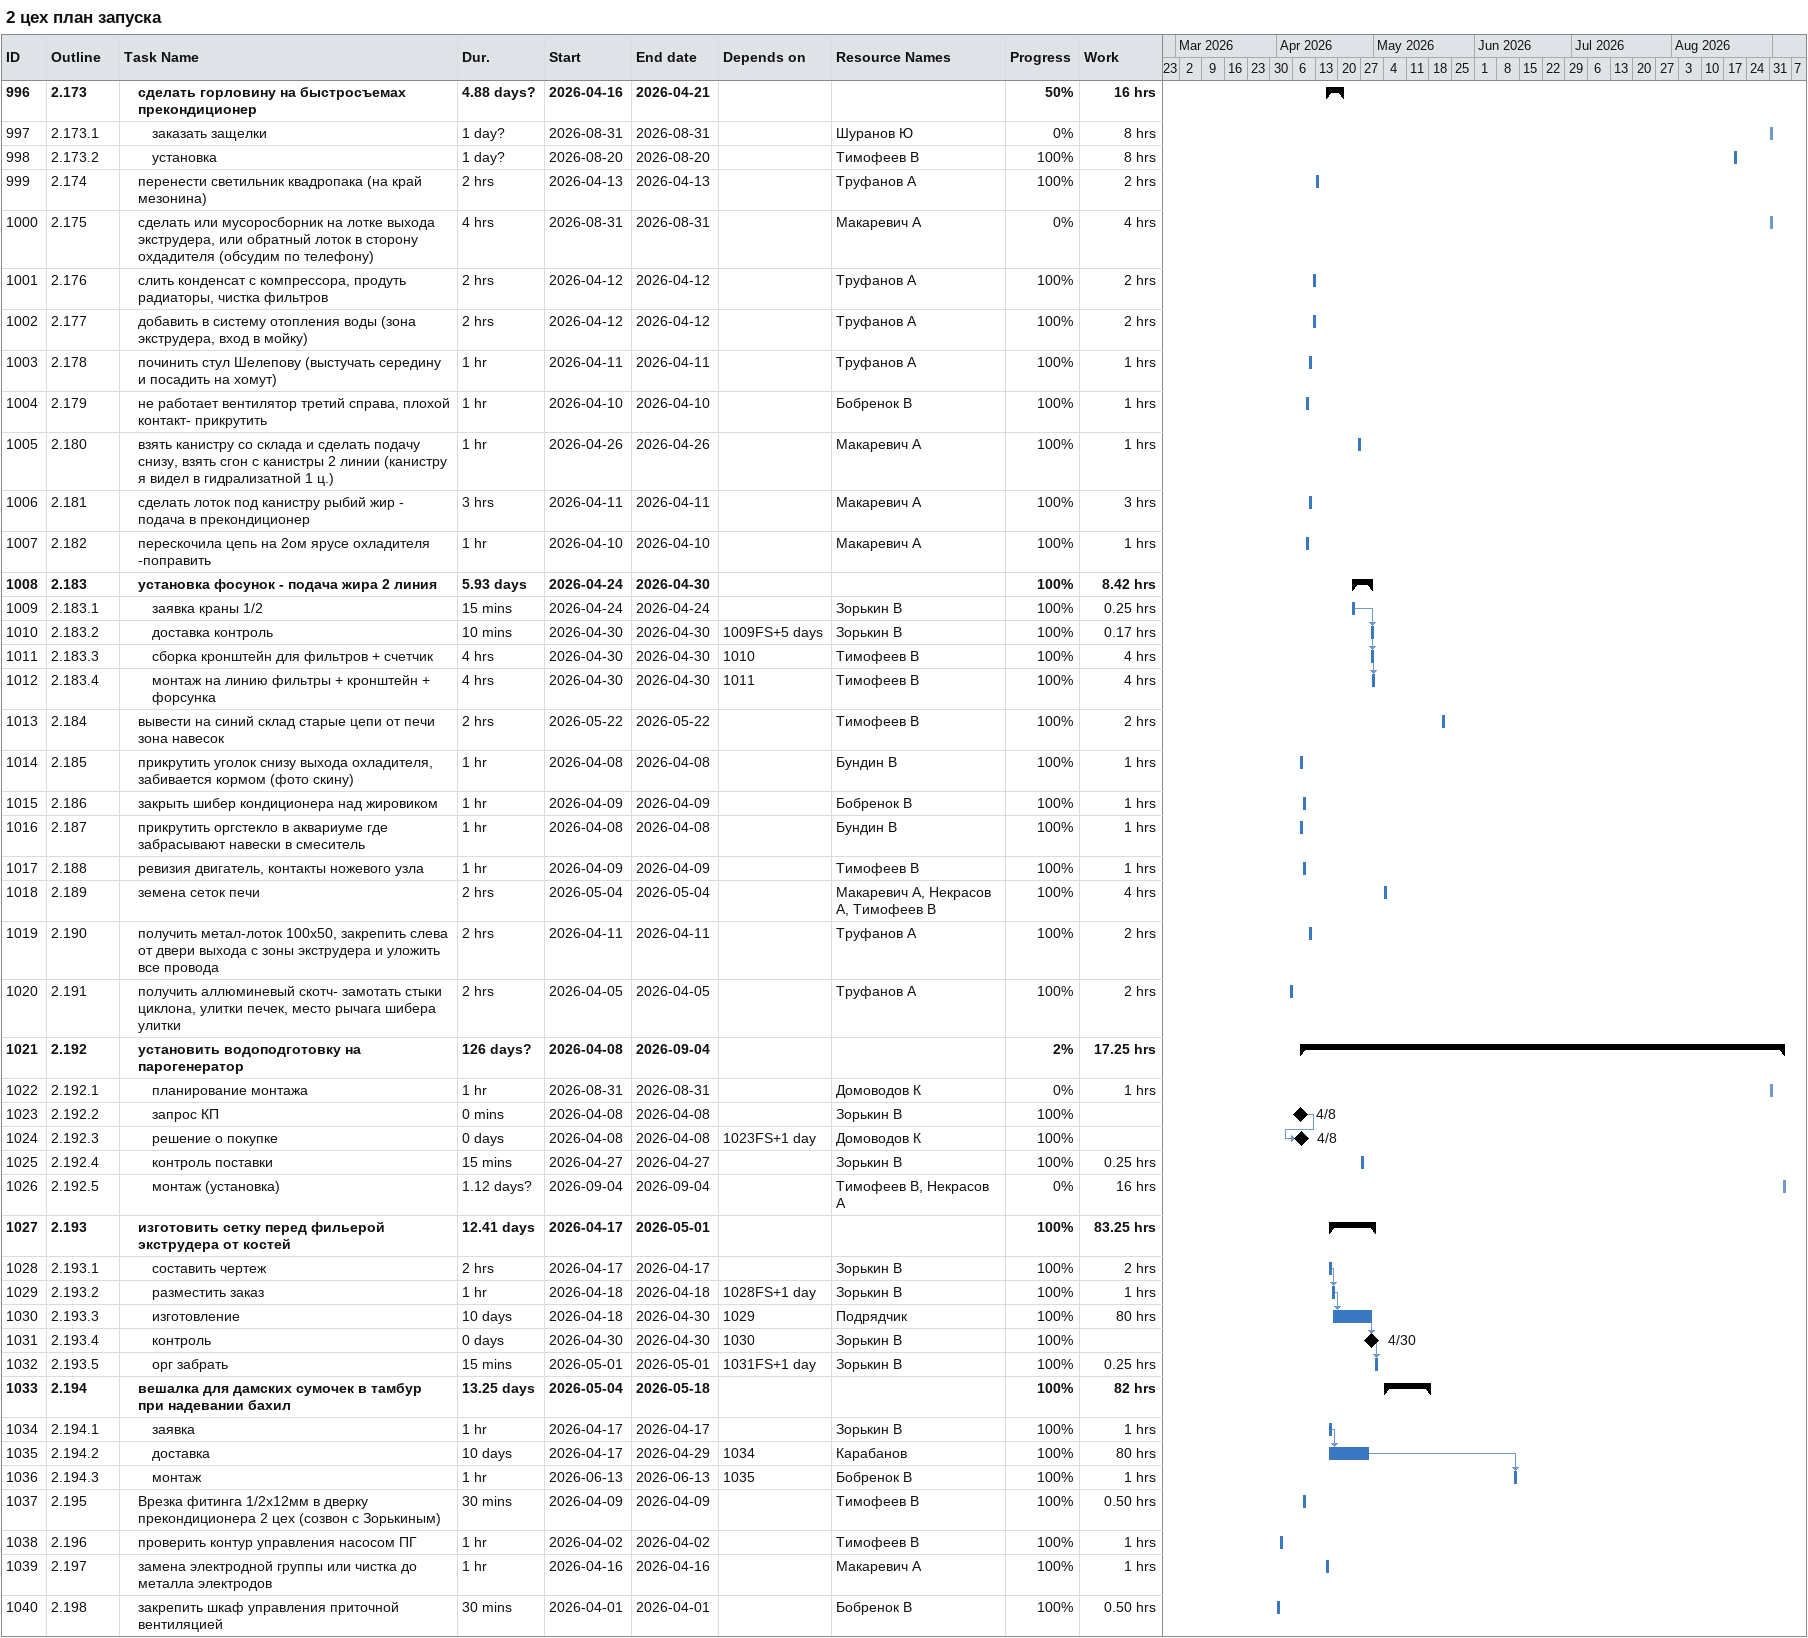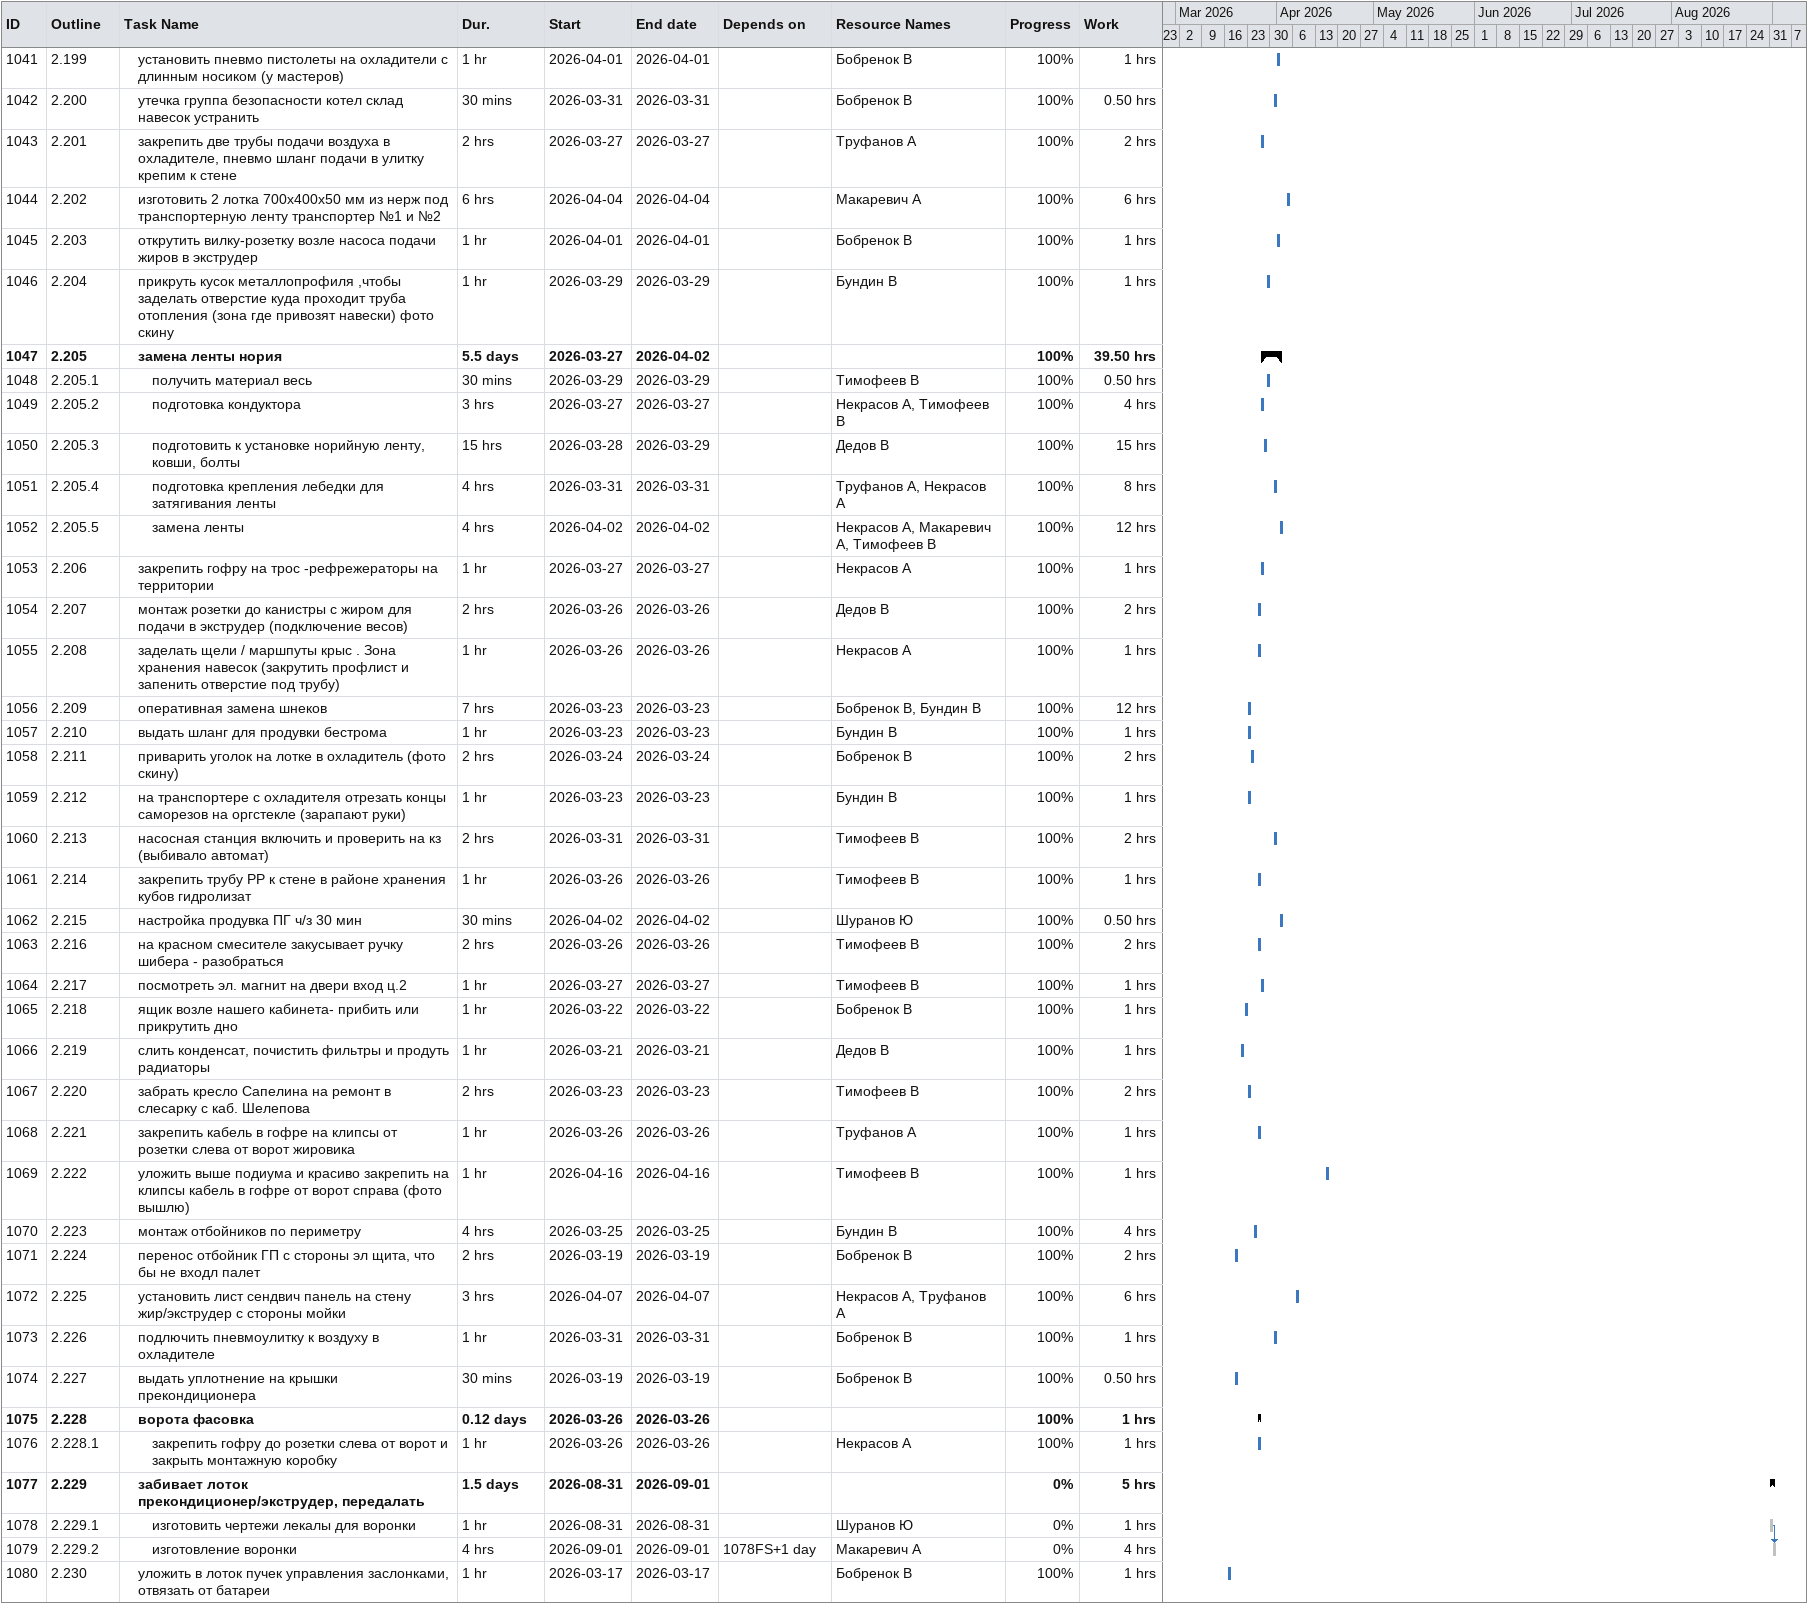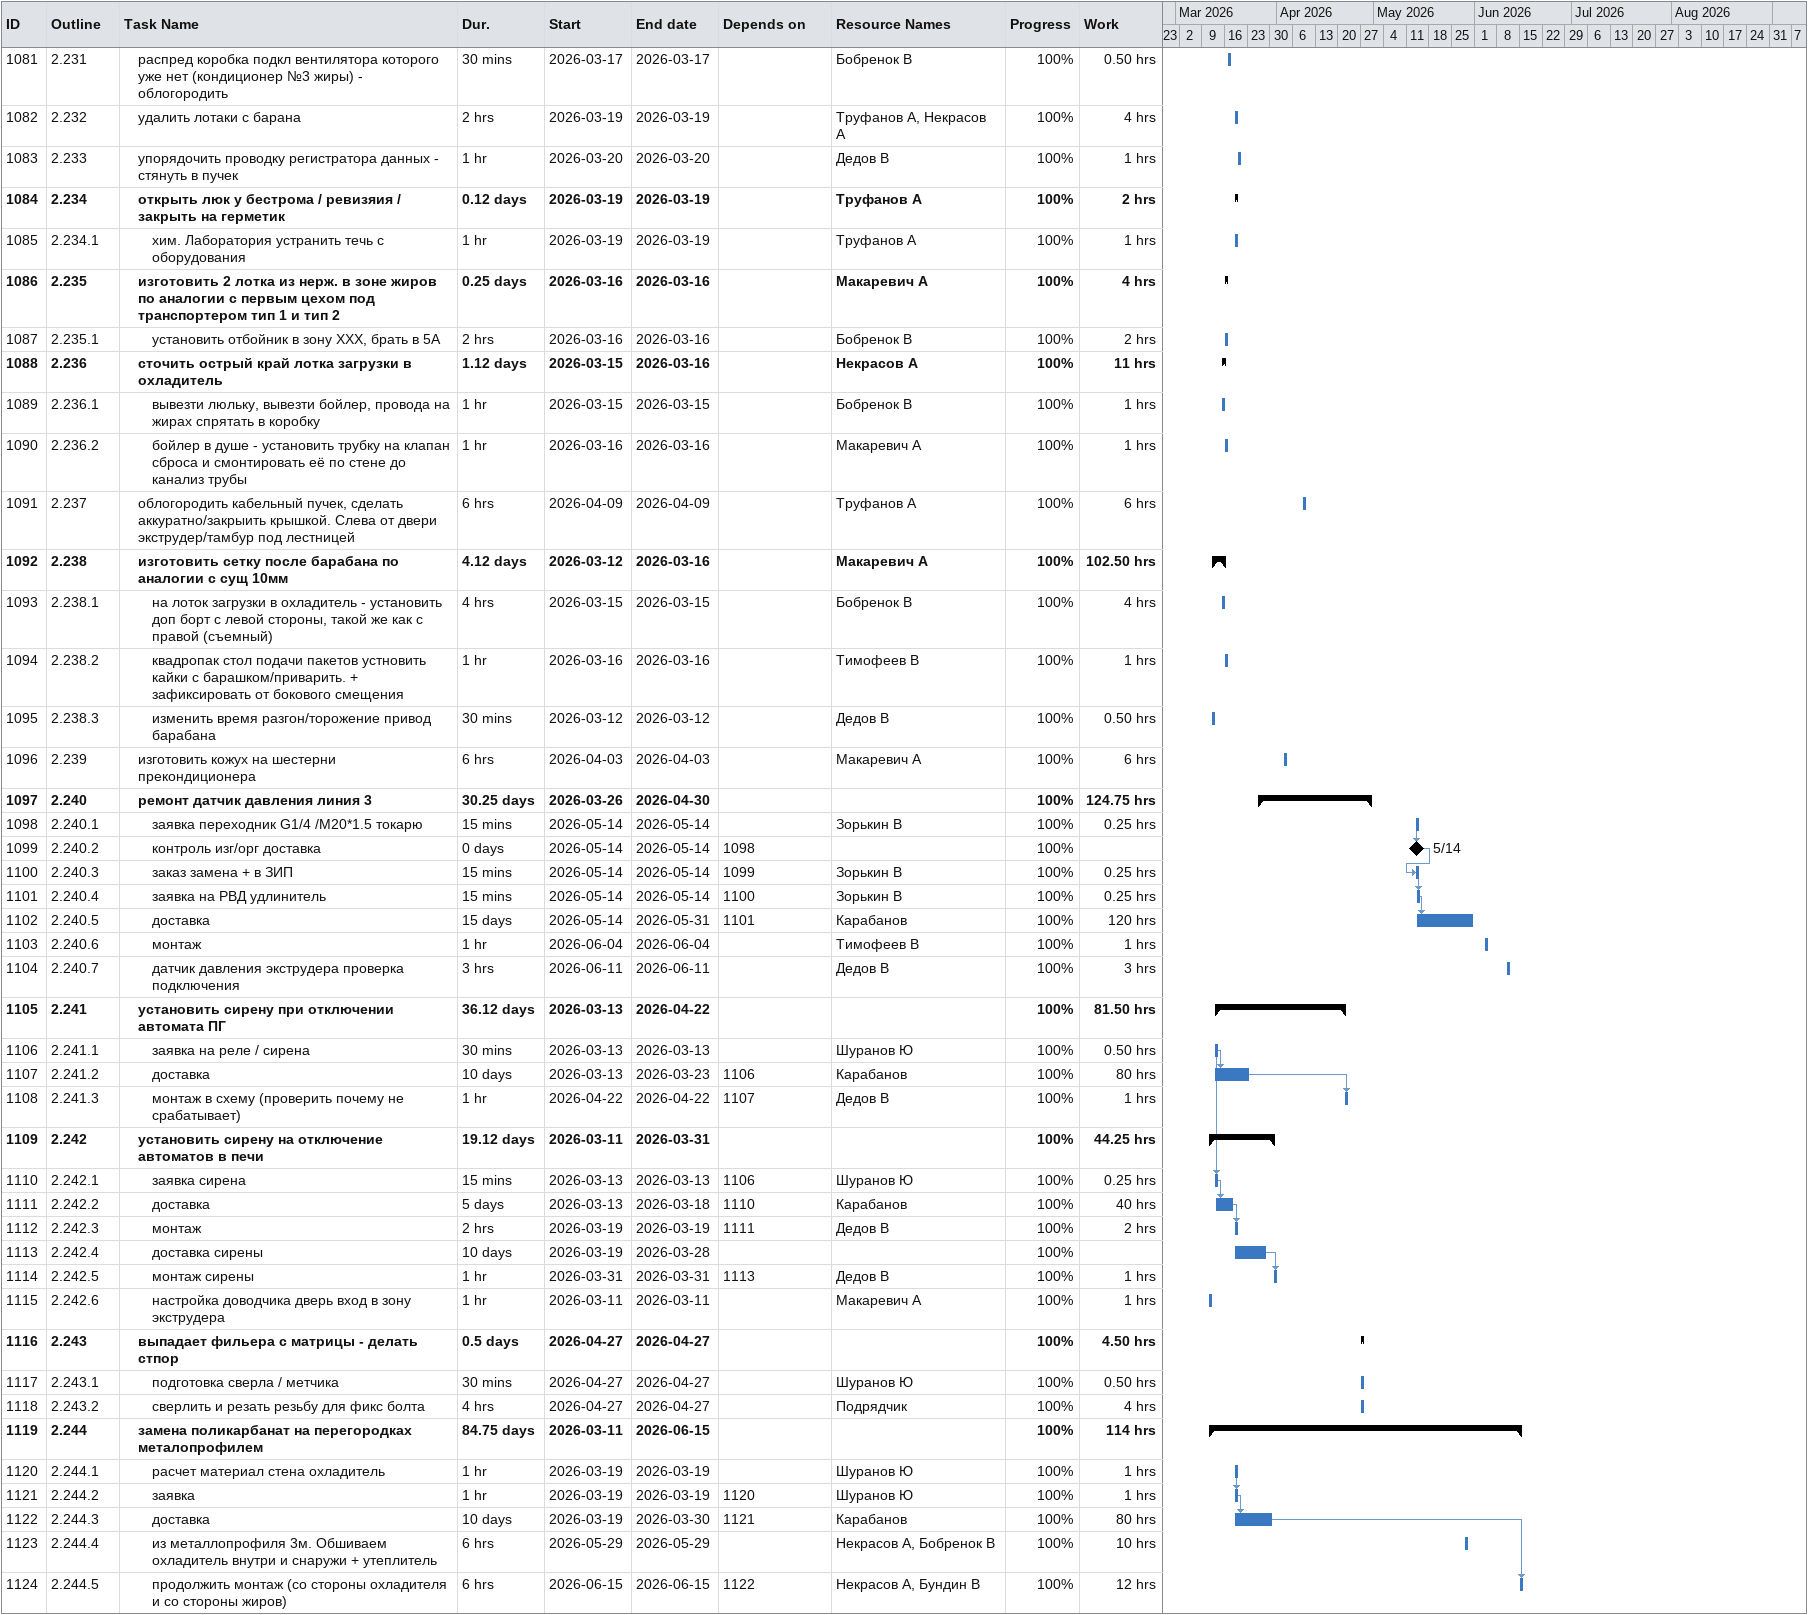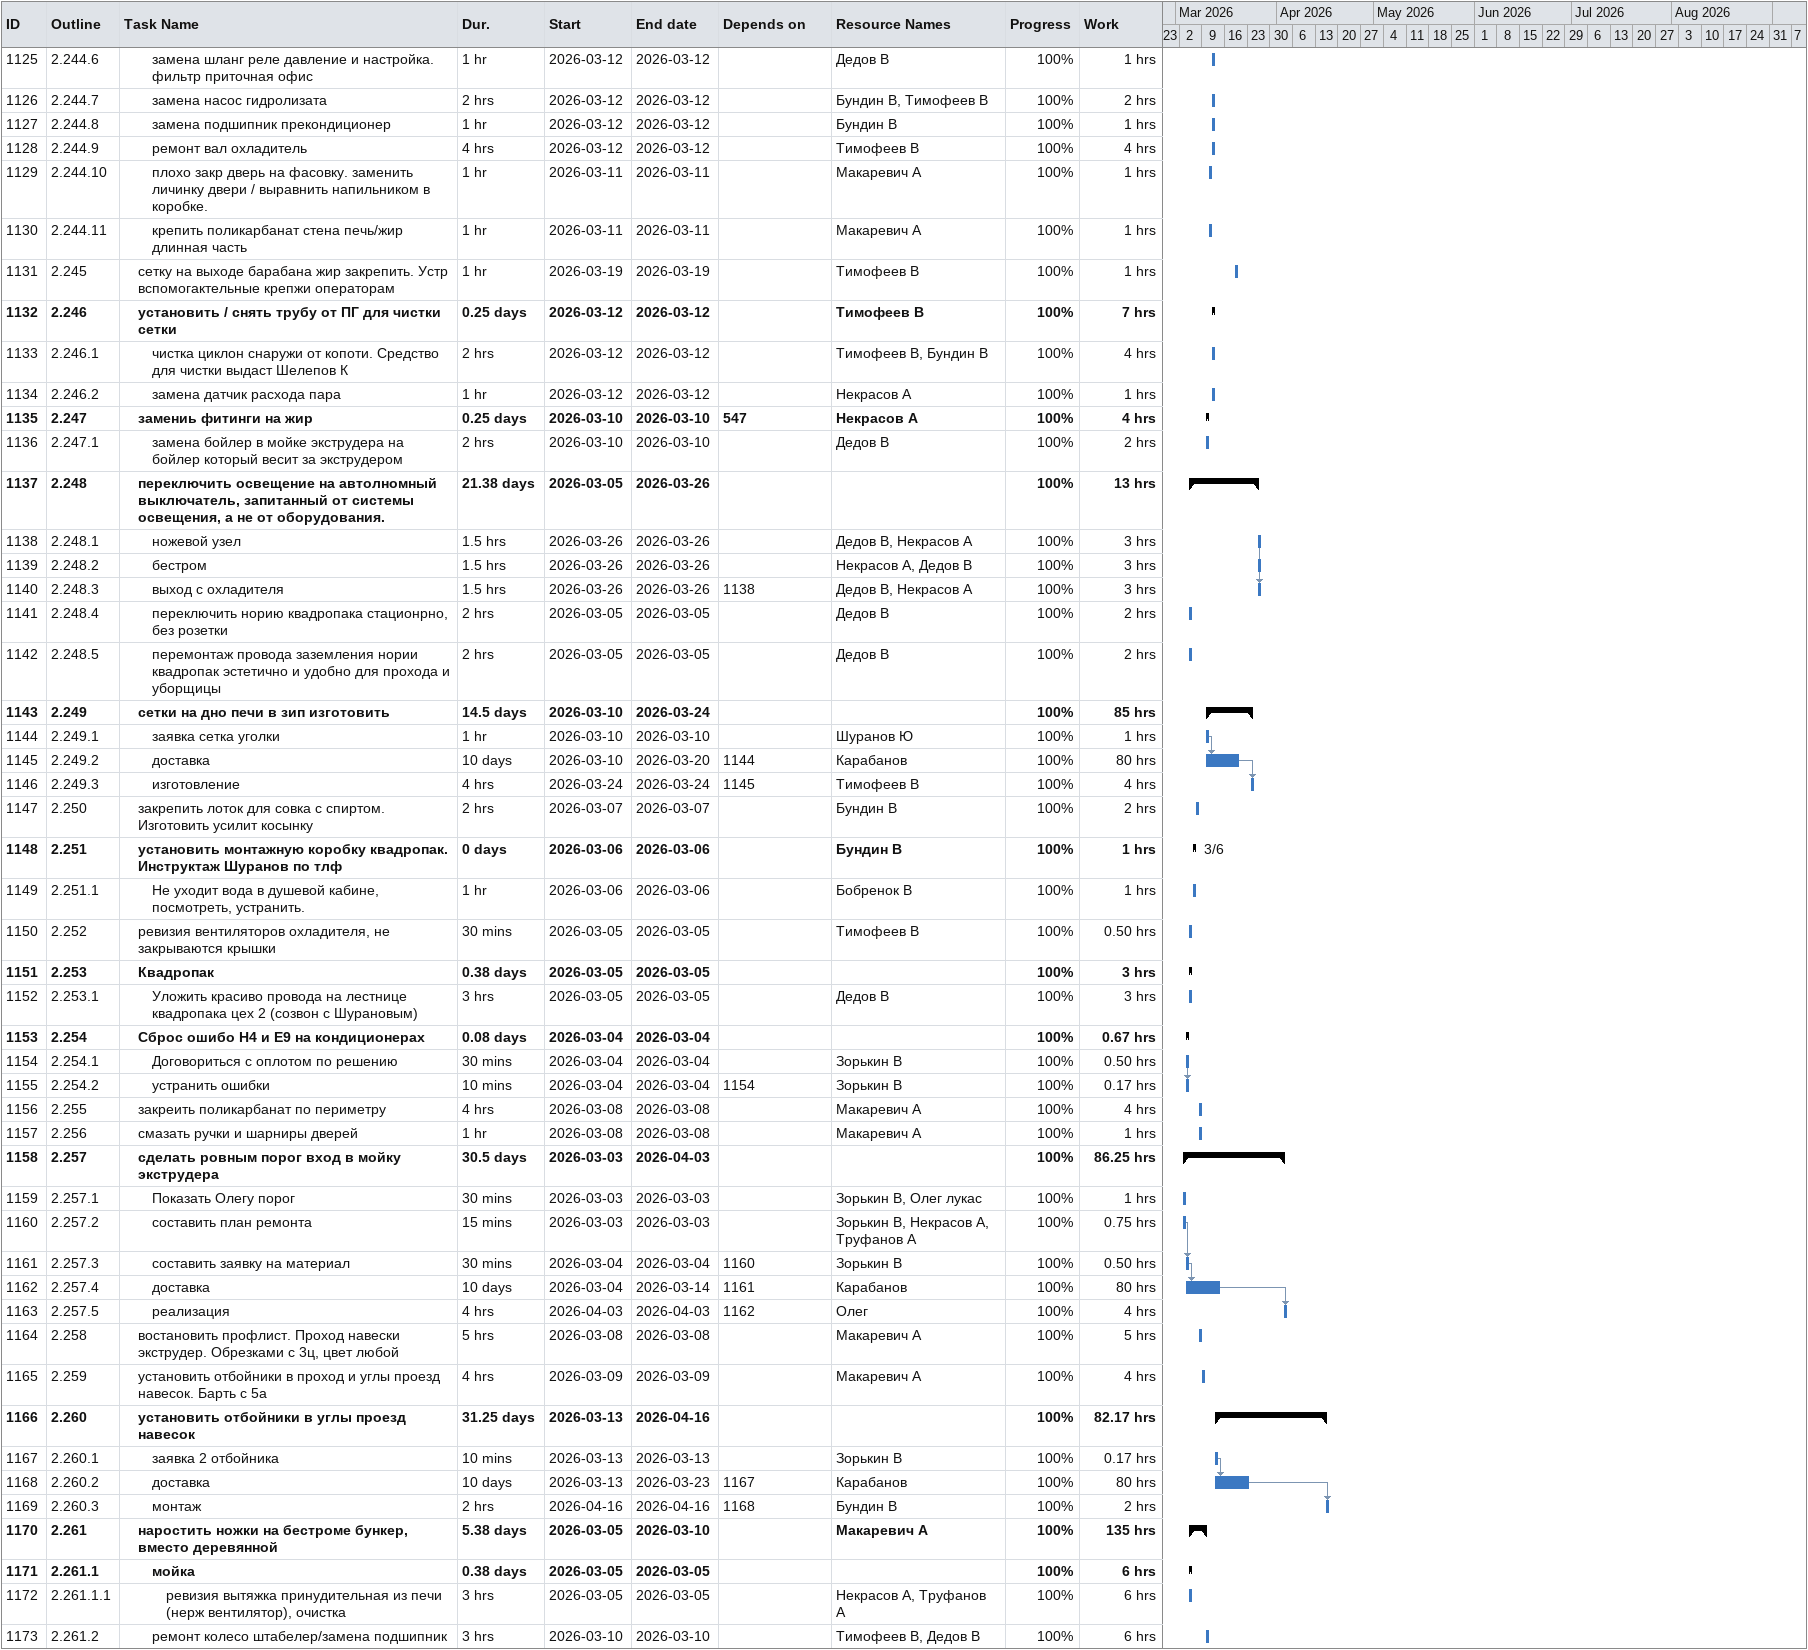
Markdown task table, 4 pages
2 цех план запуска

| ID | WBS | Task | Duration | Start | Finish | Predecessors | Resources | % complete | Work (h) |
|---|---|---|---|---|---|---|---|---|---|
| 996 | 2.173 | **сделать горловину на быстросъемах прекондиционер** | 4.88d? | 2026-04-16 | 2026-04-21 |  |  | 50 | 16 |
| 997 | 2.173.1 | заказать защелки | 1d? | 2026-08-31 | 2026-08-31 |  | Шуранов Ю | 0 | 8 |
| 998 | 2.173.2 | установка | 1d? | 2026-08-20 | 2026-08-20 |  | Тимофеев В | 100 | 8 |
| 999 | 2.174 | перенести светильник квадропака (на край мезонина) | 2h | 2026-04-13 | 2026-04-13 |  | Труфанов А | 100 | 2 |
| 1000 | 2.175 | сделать или мусоросборник на лотке выхода экструдера, или обратный лоток в сторону охдадителя (обсудим по телефону) | 4h | 2026-08-31 | 2026-08-31 |  | Макаревич А | 0 | 4 |
| 1001 | 2.176 | слить конденсат с компрессора, продуть радиаторы, чистка фильтров | 2h | 2026-04-12 | 2026-04-12 |  | Труфанов А | 100 | 2 |
| 1002 | 2.177 | добавить в систему отопления воды (зона экструдера, вход в мойку) | 2h | 2026-04-12 | 2026-04-12 |  | Труфанов А | 100 | 2 |
| 1003 | 2.178 | починить стул Шелепову (выстучать середину и посадить на хомут) | 1h | 2026-04-11 | 2026-04-11 |  | Труфанов А | 100 | 1 |
| 1004 | 2.179 | не работает вентилятор третий справа, плохой контакт- прикрутить | 1h | 2026-04-10 | 2026-04-10 |  | Бобренок В | 100 | 1 |
| 1005 | 2.180 | взять канистру со склада и сделать подачу снизу, взять сгон с канистры 2 линии (канистру я видел в гидрализатной 1 ц.) | 1h | 2026-04-26 | 2026-04-26 |  | Макаревич А | 100 | 1 |
| 1006 | 2.181 | сделать лоток под канистру рыбий жир - подача в прекондиционер | 3h | 2026-04-11 | 2026-04-11 |  | Макаревич А | 100 | 3 |
| 1007 | 2.182 | перескочила цепь на 2ом ярусе охладителя -поправить | 1h | 2026-04-10 | 2026-04-10 |  | Макаревич А | 100 | 1 |
| 1008 | 2.183 | **установка фосунок - подача жира 2 линия** | 5.93d | 2026-04-24 | 2026-04-30 |  |  | 100 | 8.42 |
| 1009 | 2.183.1 | заявка краны 1/2 | 15min | 2026-04-24 | 2026-04-24 |  | Зорькин В | 100 | 0.25 |
| 1010 | 2.183.2 | доставка контроль | 10min | 2026-04-30 | 2026-04-30 | 1009FS+5d | Зорькин В | 100 | 0.17 |
| 1011 | 2.183.3 | сборка кронштейн для фильтров + счетчик | 4h | 2026-04-30 | 2026-04-30 | 1010 | Тимофеев В | 100 | 4 |
| 1012 | 2.183.4 | монтаж на линию фильтры + кронштейн + форсунка | 4h | 2026-04-30 | 2026-04-30 | 1011 | Тимофеев В | 100 | 4 |
| 1013 | 2.184 | вывести на синий склад старые цепи от печи зона навесок | 2h | 2026-05-22 | 2026-05-22 |  | Тимофеев В | 100 | 2 |
| 1014 | 2.185 | прикрутить уголок снизу выхода охладителя, забивается кормом (фото скину) | 1h | 2026-04-08 | 2026-04-08 |  | Бундин В | 100 | 1 |
| 1015 | 2.186 | закрыть шибер кондиционера над жировиком | 1h | 2026-04-09 | 2026-04-09 |  | Бобренок В | 100 | 1 |
| 1016 | 2.187 | прикрутить оргстекло в аквариуме где забрасывают навески в смеситель | 1h | 2026-04-08 | 2026-04-08 |  | Бундин В | 100 | 1 |
| 1017 | 2.188 | ревизия двигатель, контакты ножевого узла | 1h | 2026-04-09 | 2026-04-09 |  | Тимофеев В | 100 | 1 |
| 1018 | 2.189 | земена сеток печи | 2h | 2026-05-04 | 2026-05-04 |  | Макаревич А, Некрасов А, Тимофеев В | 100 | 4 |
| 1019 | 2.190 | получить метал-лоток 100х50, закрепить слева от двери выхода с зоны экструдера и уложить все провода | 2h | 2026-04-11 | 2026-04-11 |  | Труфанов А | 100 | 2 |
| 1020 | 2.191 | получить аллюминевый скотч- замотать стыки циклона, улитки печек, место рычага шибера улитки | 2h | 2026-04-05 | 2026-04-05 |  | Труфанов А | 100 | 2 |
| 1021 | 2.192 | **установить водоподготовку на парогенератор** | 126d? | 2026-04-08 | 2026-09-04 |  |  | 2 | 17.25 |
| 1022 | 2.192.1 | планирование монтажа | 1h | 2026-08-31 | 2026-08-31 |  | Домоводов К | 0 | 1 |
| 1023 | 2.192.2 | запрос КП | 0min | 2026-04-08 | 2026-04-08 |  | Зорькин В | 100 |  |
| 1024 | 2.192.3 | решение о покупке | 0d | 2026-04-08 | 2026-04-08 | 1023FS+1d | Домоводов К | 100 |  |
| 1025 | 2.192.4 | контроль поставки | 15min | 2026-04-27 | 2026-04-27 |  | Зорькин В | 100 | 0.25 |
| 1026 | 2.192.5 | монтаж (установка) | 1.12d? | 2026-09-04 | 2026-09-04 |  | Тимофеев В, Некрасов А | 0 | 16 |
| 1027 | 2.193 | **изготовить сетку перед фильерой экструдера от костей** | 12.41d | 2026-04-17 | 2026-05-01 |  |  | 100 | 83.25 |
| 1028 | 2.193.1 | составить чертеж | 2h | 2026-04-17 | 2026-04-17 |  | Зорькин В | 100 | 2 |
| 1029 | 2.193.2 | разместить заказ | 1h | 2026-04-18 | 2026-04-18 | 1028FS+1d | Зорькин В | 100 | 1 |
| 1030 | 2.193.3 | изготовление | 10d | 2026-04-18 | 2026-04-30 | 1029 | Подрядчик | 100 | 80 |
| 1031 | 2.193.4 | контроль | 0d | 2026-04-30 | 2026-04-30 | 1030 | Зорькин В | 100 |  |
| 1032 | 2.193.5 | орг забрать | 15min | 2026-05-01 | 2026-05-01 | 1031FS+1d | Зорькин В | 100 | 0.25 |
| 1033 | 2.194 | **вешалка для дамских сумочек в тамбур при надевании бахил** | 13.25d | 2026-05-04 | 2026-05-18 |  |  | 100 | 82 |
| 1034 | 2.194.1 | заявка | 1h | 2026-04-17 | 2026-04-17 |  | Зорькин В | 100 | 1 |
| 1035 | 2.194.2 | доставка | 10d | 2026-04-17 | 2026-04-29 | 1034 | Карабанов | 100 | 80 |
| 1036 | 2.194.3 | монтаж | 1h | 2026-06-13 | 2026-06-13 | 1035 | Бобренок В | 100 | 1 |
| 1037 | 2.195 | Врезка фитинга 1/2х12мм в дверку прекондиционера 2 цех (созвон с Зорькиным) | 30min | 2026-04-09 | 2026-04-09 |  | Тимофеев В | 100 | 0.50 |
| 1038 | 2.196 | проверить контур управления насосом ПГ | 1h | 2026-04-02 | 2026-04-02 |  | Тимофеев В | 100 | 1 |
| 1039 | 2.197 | замена электродной группы или чистка до металла электродов | 1h | 2026-04-16 | 2026-04-16 |  | Макаревич А | 100 | 1 |
| 1040 | 2.198 | закрепить шкаф управления приточной вентиляцией | 30min | 2026-04-01 | 2026-04-01 |  | Бобренок В | 100 | 0.50 |
| 1041 | 2.199 | установить пневмо пистолеты на охладители с длинным носиком (у мастеров) | 1h | 2026-04-01 | 2026-04-01 |  | Бобренок В | 100 | 1 |
| 1042 | 2.200 | утечка группа безопасности котел склад навесок устранить | 30min | 2026-03-31 | 2026-03-31 |  | Бобренок В | 100 | 0.50 |
| 1043 | 2.201 | закрепить две трубы подачи воздуха в охладителе, пневмо шланг подачи в улитку крепим к стене | 2h | 2026-03-27 | 2026-03-27 |  | Труфанов А | 100 | 2 |
| 1044 | 2.202 | изготовить 2 лотка 700х400х50 мм из нерж под транспортерную ленту транспортер №1 и №2 | 6h | 2026-04-04 | 2026-04-04 |  | Макаревич А | 100 | 6 |
| 1045 | 2.203 | открутить вилку-розетку возле насоса подачи жиров в экструдер | 1h | 2026-04-01 | 2026-04-01 |  | Бобренок В | 100 | 1 |
| 1046 | 2.204 | прикруть кусок металлопрофиля ,чтобы заделать отверстие куда проходит труба отопления (зона где привозят навески) фото скину | 1h | 2026-03-29 | 2026-03-29 |  | Бундин В | 100 | 1 |
| 1047 | 2.205 | **замена ленты нория** | 5.5d | 2026-03-27 | 2026-04-02 |  |  | 100 | 39.50 |
| 1048 | 2.205.1 | получить материал весь | 30min | 2026-03-29 | 2026-03-29 |  | Тимофеев В | 100 | 0.50 |
| 1049 | 2.205.2 | подготовка кондуктора | 3h | 2026-03-27 | 2026-03-27 |  | Некрасов А, Тимофеев В | 100 | 4 |
| 1050 | 2.205.3 | подготовить к установке норийную ленту, ковши, болты | 15h | 2026-03-28 | 2026-03-29 |  | Дедов В | 100 | 15 |
| 1051 | 2.205.4 | подготовка крепления лебедки для затягивания ленты | 4h | 2026-03-31 | 2026-03-31 |  | Труфанов А, Некрасов А | 100 | 8 |
| 1052 | 2.205.5 | замена ленты | 4h | 2026-04-02 | 2026-04-02 |  | Некрасов А, Макаревич А, Тимофеев В | 100 | 12 |
| 1053 | 2.206 | закрепить гофру на трос -рефрежераторы на территории | 1h | 2026-03-27 | 2026-03-27 |  | Некрасов А | 100 | 1 |
| 1054 | 2.207 | монтаж розетки до канистры с жиром для подачи в экструдер (подключение весов) | 2h | 2026-03-26 | 2026-03-26 |  | Дедов В | 100 | 2 |
| 1055 | 2.208 | заделать щели / маршпуты крыс . Зона хранения навесок (закрутить профлист и запенить отверстие под трубу) | 1h | 2026-03-26 | 2026-03-26 |  | Некрасов А | 100 | 1 |
| 1056 | 2.209 | оперативная замена шнеков | 7h | 2026-03-23 | 2026-03-23 |  | Бобренок В, Бундин В | 100 | 12 |
| 1057 | 2.210 | выдать шланг для продувки бестрома | 1h | 2026-03-23 | 2026-03-23 |  | Бундин В | 100 | 1 |
| 1058 | 2.211 | приварить уголок на лотке в охладитель (фото скину) | 2h | 2026-03-24 | 2026-03-24 |  | Бобренок В | 100 | 2 |
| 1059 | 2.212 | на транспортере с охладителя отрезать концы саморезов на оргстекле (зарапают руки) | 1h | 2026-03-23 | 2026-03-23 |  | Бундин В | 100 | 1 |
| 1060 | 2.213 | насосная станция включить и проверить на кз (выбивало автомат) | 2h | 2026-03-31 | 2026-03-31 |  | Тимофеев В | 100 | 2 |
| 1061 | 2.214 | закрепить трубу РР к стене в районе хранения кубов гидролизат | 1h | 2026-03-26 | 2026-03-26 |  | Тимофеев В | 100 | 1 |
| 1062 | 2.215 | настройка продувка ПГ ч/з 30 мин | 30min | 2026-04-02 | 2026-04-02 |  | Шуранов Ю | 100 | 0.50 |
| 1063 | 2.216 | на красном смесителе закусывает ручку шибера - разобраться | 2h | 2026-03-26 | 2026-03-26 |  | Тимофеев В | 100 | 2 |
| 1064 | 2.217 | посмотреть эл. магнит на двери вход ц.2 | 1h | 2026-03-27 | 2026-03-27 |  | Тимофеев В | 100 | 1 |
| 1065 | 2.218 | ящик возле нашего кабинета- прибить или прикрутить дно | 1h | 2026-03-22 | 2026-03-22 |  | Бобренок В | 100 | 1 |
| 1066 | 2.219 | слить конденсат, почистить фильтры и продуть радиаторы | 1h | 2026-03-21 | 2026-03-21 |  | Дедов В | 100 | 1 |
| 1067 | 2.220 | забрать кресло Сапелина на ремонт в слесарку с каб. Шелепова | 2h | 2026-03-23 | 2026-03-23 |  | Тимофеев В | 100 | 2 |
| 1068 | 2.221 | закрепить кабель в гофре на клипсы от розетки слева от ворот жировика | 1h | 2026-03-26 | 2026-03-26 |  | Труфанов А | 100 | 1 |
| 1069 | 2.222 | уложить выше подиума и красиво закрепить на клипсы кабель в гофре от ворот справа (фото вышлю) | 1h | 2026-04-16 | 2026-04-16 |  | Тимофеев В | 100 | 1 |
| 1070 | 2.223 | монтаж отбойников по периметру | 4h | 2026-03-25 | 2026-03-25 |  | Бундин В | 100 | 4 |
| 1071 | 2.224 | перенос отбойник ГП с стороны эл щита, что бы не входл палет | 2h | 2026-03-19 | 2026-03-19 |  | Бобренок В | 100 | 2 |
| 1072 | 2.225 | установить лист сендвич панель на стену жир/экструдер с стороны мойки | 3h | 2026-04-07 | 2026-04-07 |  | Некрасов А, Труфанов А | 100 | 6 |
| 1073 | 2.226 | подлючить пневмоулитку к воздуху в охладителе | 1h | 2026-03-31 | 2026-03-31 |  | Бобренок В | 100 | 1 |
| 1074 | 2.227 | выдать уплотнение на крышки прекондиционера | 30min | 2026-03-19 | 2026-03-19 |  | Бобренок В | 100 | 0.50 |
| 1075 | 2.228 | **ворота фасовка** | 0.12d | 2026-03-26 | 2026-03-26 |  |  | 100 | 1 |
| 1076 | 2.228.1 | закрепить гофру до розетки слева от ворот и закрыть монтажную коробку | 1h | 2026-03-26 | 2026-03-26 |  | Некрасов А | 100 | 1 |
| 1077 | 2.229 | **забивает лоток прекондиционер/экструдер, передалать** | 1.5d | 2026-08-31 | 2026-09-01 |  |  | 0 | 5 |
| 1078 | 2.229.1 | изготовить чертежи лекалы для воронки | 1h | 2026-08-31 | 2026-08-31 |  | Шуранов Ю | 0 | 1 |
| 1079 | 2.229.2 | изготовление воронки | 4h | 2026-09-01 | 2026-09-01 | 1078FS+1d | Макаревич А | 0 | 4 |
| 1080 | 2.230 | уложить в лоток пучек управления заслонками, отвязать от батареи | 1h | 2026-03-17 | 2026-03-17 |  | Бобренок В | 100 | 1 |
| 1081 | 2.231 | распред коробка подкл вентилятора которого уже нет (кондиционер №3 жиры) - облогородить | 30min | 2026-03-17 | 2026-03-17 |  | Бобренок В | 100 | 0.50 |
| 1082 | 2.232 | удалить лотаки с барана | 2h | 2026-03-19 | 2026-03-19 |  | Труфанов А, Некрасов А | 100 | 4 |
| 1083 | 2.233 | упорядочить проводку регистратора данных - стянуть в пучек | 1h | 2026-03-20 | 2026-03-20 |  | Дедов В | 100 | 1 |
| 1084 | 2.234 | **открыть люк у бестрома / ревизяия / закрыть на герметик** | 0.12d | 2026-03-19 | 2026-03-19 |  | Труфанов А | 100 | 2 |
| 1085 | 2.234.1 | хим. Лаборатория устранить течь с оборудования | 1h | 2026-03-19 | 2026-03-19 |  | Труфанов А | 100 | 1 |
| 1086 | 2.235 | **изготовить 2 лотка из нерж. в зоне жиров по аналогии с первым цехом под транспортером тип 1 и тип 2** | 0.25d | 2026-03-16 | 2026-03-16 |  | Макаревич А | 100 | 4 |
| 1087 | 2.235.1 | установить отбойник в зону ХХХ, брать в 5А | 2h | 2026-03-16 | 2026-03-16 |  | Бобренок В | 100 | 2 |
| 1088 | 2.236 | **сточить острый край лотка загрузки в охладитель** | 1.12d | 2026-03-15 | 2026-03-16 |  | Некрасов А | 100 | 11 |
| 1089 | 2.236.1 | вывезти люльку, вывезти бойлер, провода на жирах спрятать в коробку | 1h | 2026-03-15 | 2026-03-15 |  | Бобренок В | 100 | 1 |
| 1090 | 2.236.2 | бойлер в душе - установить трубку на клапан сброса и смонтировать её по стене до канализ трубы | 1h | 2026-03-16 | 2026-03-16 |  | Макаревич А | 100 | 1 |
| 1091 | 2.237 | облогородить кабельный пучек, сделать аккуратно/закрыить крышкой. Слева от двери экструдер/тамбур под лестницей | 6h | 2026-04-09 | 2026-04-09 |  | Труфанов А | 100 | 6 |
| 1092 | 2.238 | **изготовить сетку после барабана по аналогии с сущ 10мм** | 4.12d | 2026-03-12 | 2026-03-16 |  | Макаревич А | 100 | 102.50 |
| 1093 | 2.238.1 | на лоток загрузки в охладитель - установить доп борт с левой стороны, такой же как с правой (съемный) | 4h | 2026-03-15 | 2026-03-15 |  | Бобренок В | 100 | 4 |
| 1094 | 2.238.2 | квадропак стол подачи пакетов устновить кайки с барашком/приварить. + зафиксировать от бокового смещения | 1h | 2026-03-16 | 2026-03-16 |  | Тимофеев В | 100 | 1 |
| 1095 | 2.238.3 | изменить время разгон/торожение привод барабана | 30min | 2026-03-12 | 2026-03-12 |  | Дедов В | 100 | 0.50 |
| 1096 | 2.239 | изготовить кожух на шестерни прекондиционера | 6h | 2026-04-03 | 2026-04-03 |  | Макаревич А | 100 | 6 |
| 1097 | 2.240 | **ремонт датчик давления линия 3** | 30.25d | 2026-03-26 | 2026-04-30 |  |  | 100 | 124.75 |
| 1098 | 2.240.1 | заявка переходник G1/4 /M20*1.5 токарю | 15min | 2026-05-14 | 2026-05-14 |  | Зорькин В | 100 | 0.25 |
| 1099 | 2.240.2 | контроль изг/орг доставка | 0d | 2026-05-14 | 2026-05-14 | 1098 |  | 100 |  |
| 1100 | 2.240.3 | заказ замена + в ЗИП | 15min | 2026-05-14 | 2026-05-14 | 1099 | Зорькин В | 100 | 0.25 |
| 1101 | 2.240.4 | заявка на РВД удлинитель | 15min | 2026-05-14 | 2026-05-14 | 1100 | Зорькин В | 100 | 0.25 |
| 1102 | 2.240.5 | доставка | 15d | 2026-05-14 | 2026-05-31 | 1101 | Карабанов | 100 | 120 |
| 1103 | 2.240.6 | монтаж | 1h | 2026-06-04 | 2026-06-04 |  | Тимофеев В | 100 | 1 |
| 1104 | 2.240.7 | датчик давления экструдера проверка подключения | 3h | 2026-06-11 | 2026-06-11 |  | Дедов В | 100 | 3 |
| 1105 | 2.241 | **установить сирену при отключении автомата ПГ** | 36.12d | 2026-03-13 | 2026-04-22 |  |  | 100 | 81.50 |
| 1106 | 2.241.1 | заявка на реле / сирена | 30min | 2026-03-13 | 2026-03-13 |  | Шуранов Ю | 100 | 0.50 |
| 1107 | 2.241.2 | доставка | 10d | 2026-03-13 | 2026-03-23 | 1106 | Карабанов | 100 | 80 |
| 1108 | 2.241.3 | монтаж в схему (проверить почему не срабатывает) | 1h | 2026-04-22 | 2026-04-22 | 1107 | Дедов В | 100 | 1 |
| 1109 | 2.242 | **установить сирену на отключение автоматов в печи** | 19.12d | 2026-03-11 | 2026-03-31 |  |  | 100 | 44.25 |
| 1110 | 2.242.1 | заявка сирена | 15min | 2026-03-13 | 2026-03-13 | 1106 | Шуранов Ю | 100 | 0.25 |
| 1111 | 2.242.2 | доставка | 5d | 2026-03-13 | 2026-03-18 | 1110 | Карабанов | 100 | 40 |
| 1112 | 2.242.3 | монтаж | 2h | 2026-03-19 | 2026-03-19 | 1111 | Дедов В | 100 | 2 |
| 1113 | 2.242.4 | доставка сирены | 10d | 2026-03-19 | 2026-03-28 |  |  | 100 |  |
| 1114 | 2.242.5 | монтаж сирены | 1h | 2026-03-31 | 2026-03-31 | 1113 | Дедов В | 100 | 1 |
| 1115 | 2.242.6 | настройка доводчика дверь вход в зону экструдера | 1h | 2026-03-11 | 2026-03-11 |  | Макаревич А | 100 | 1 |
| 1116 | 2.243 | **выпадает фильера с матрицы - делать стпор** | 0.5d | 2026-04-27 | 2026-04-27 |  |  | 100 | 4.50 |
| 1117 | 2.243.1 | подготовка сверла / метчика | 30min | 2026-04-27 | 2026-04-27 |  | Шуранов Ю | 100 | 0.50 |
| 1118 | 2.243.2 | сверлить и резать резьбу для фикс болта | 4h | 2026-04-27 | 2026-04-27 |  | Подрядчик | 100 | 4 |
| 1119 | 2.244 | **замена поликарбанат на перегородках металопрофилем** | 84.75d | 2026-03-11 | 2026-06-15 |  |  | 100 | 114 |
| 1120 | 2.244.1 | расчет материал стена охладитель | 1h | 2026-03-19 | 2026-03-19 |  | Шуранов Ю | 100 | 1 |
| 1121 | 2.244.2 | заявка | 1h | 2026-03-19 | 2026-03-19 | 1120 | Шуранов Ю | 100 | 1 |
| 1122 | 2.244.3 | доставка | 10d | 2026-03-19 | 2026-03-30 | 1121 | Карабанов | 100 | 80 |
| 1123 | 2.244.4 | из металлопрофиля 3м. Обшиваем охладитель внутри и снаружи + утеплитель | 6h | 2026-05-29 | 2026-05-29 |  | Некрасов А, Бобренок В | 100 | 10 |
| 1124 | 2.244.5 | продолжить монтаж (со стороны охладителя и со стороны жиров) | 6h | 2026-06-15 | 2026-06-15 | 1122 | Некрасов А, Бундин В | 100 | 12 |
| 1125 | 2.244.6 | замена шланг реле давление и настройка. фильтр приточная офис | 1h | 2026-03-12 | 2026-03-12 |  | Дедов В | 100 | 1 |
| 1126 | 2.244.7 | замена насос гидролизата | 2h | 2026-03-12 | 2026-03-12 |  | Бундин В, Тимофеев В | 100 | 2 |
| 1127 | 2.244.8 | замена подшипник прекондиционер | 1h | 2026-03-12 | 2026-03-12 |  | Бундин В | 100 | 1 |
| 1128 | 2.244.9 | ремонт вал охладитель | 4h | 2026-03-12 | 2026-03-12 |  | Тимофеев В | 100 | 4 |
| 1129 | 2.244.10 | плохо закр дверь на фасовку. заменить личинку двери / выравнить напильником в коробке. | 1h | 2026-03-11 | 2026-03-11 |  | Макаревич А | 100 | 1 |
| 1130 | 2.244.11 | крепить поликарбанат стена печь/жир длинная часть | 1h | 2026-03-11 | 2026-03-11 |  | Макаревич А | 100 | 1 |
| 1131 | 2.245 | сетку на выходе барабана жир закрепить. Устр вспомогактельные крепжи операторам | 1h | 2026-03-19 | 2026-03-19 |  | Тимофеев В | 100 | 1 |
| 1132 | 2.246 | **установить / снять трубу от ПГ для чистки сетки** | 0.25d | 2026-03-12 | 2026-03-12 |  | Тимофеев В | 100 | 7 |
| 1133 | 2.246.1 | чистка циклон снаружи от копоти. Средство для чистки выдаст Шелепов К | 2h | 2026-03-12 | 2026-03-12 |  | Тимофеев В, Бундин В | 100 | 4 |
| 1134 | 2.246.2 | замена датчик расхода пара | 1h | 2026-03-12 | 2026-03-12 |  | Некрасов А | 100 | 1 |
| 1135 | 2.247 | **замениь фитинги на жир** | 0.25d | 2026-03-10 | 2026-03-10 | 547 | Некрасов А | 100 | 4 |
| 1136 | 2.247.1 | замена бойлер в мойке экструдера на бойлер который весит за экструдером | 2h | 2026-03-10 | 2026-03-10 |  | Дедов В | 100 | 2 |
| 1137 | 2.248 | **переключить освещение на автолномный выключатель, запитанный от системы освещения, а не от оборудования.** | 21.38d | 2026-03-05 | 2026-03-26 |  |  | 100 | 13 |
| 1138 | 2.248.1 | ножевой узел | 1.5h | 2026-03-26 | 2026-03-26 |  | Дедов В, Некрасов А | 100 | 3 |
| 1139 | 2.248.2 | бестром | 1.5h | 2026-03-26 | 2026-03-26 |  | Некрасов А, Дедов В | 100 | 3 |
| 1140 | 2.248.3 | выход с охладителя | 1.5h | 2026-03-26 | 2026-03-26 | 1138 | Дедов В, Некрасов А | 100 | 3 |
| 1141 | 2.248.4 | переключить норию квадропака стационрно, без розетки | 2h | 2026-03-05 | 2026-03-05 |  | Дедов В | 100 | 2 |
| 1142 | 2.248.5 | перемонтаж провода заземления нории квадропак эстетично и удобно для прохода и уборщицы | 2h | 2026-03-05 | 2026-03-05 |  | Дедов В | 100 | 2 |
| 1143 | 2.249 | **сетки на дно печи в зип изготовить** | 14.5d | 2026-03-10 | 2026-03-24 |  |  | 100 | 85 |
| 1144 | 2.249.1 | заявка сетка уголки | 1h | 2026-03-10 | 2026-03-10 |  | Шуранов Ю | 100 | 1 |
| 1145 | 2.249.2 | доставка | 10d | 2026-03-10 | 2026-03-20 | 1144 | Карабанов | 100 | 80 |
| 1146 | 2.249.3 | изготовление | 4h | 2026-03-24 | 2026-03-24 | 1145 | Тимофеев В | 100 | 4 |
| 1147 | 2.250 | закрепить лоток для совка с спиртом. Изготовить усилит косынку | 2h | 2026-03-07 | 2026-03-07 |  | Бундин В | 100 | 2 |
| 1148 | 2.251 | **установить монтажную коробку квадропак. Инструктаж Шуранов по тлф** | 0d | 2026-03-06 | 2026-03-06 |  | Бундин В | 100 | 1 |
| 1149 | 2.251.1 | Не уходит вода в душевой кабине, посмотреть, устранить. | 1h | 2026-03-06 | 2026-03-06 |  | Бобренок В | 100 | 1 |
| 1150 | 2.252 | ревизия вентиляторов охладителя, не закрываются крышки | 30min | 2026-03-05 | 2026-03-05 |  | Тимофеев В | 100 | 0.50 |
| 1151 | 2.253 | **Квадропак** | 0.38d | 2026-03-05 | 2026-03-05 |  |  | 100 | 3 |
| 1152 | 2.253.1 | Уложить красиво провода на лестнице квадропака цех 2 (созвон с Шурановым) | 3h | 2026-03-05 | 2026-03-05 |  | Дедов В | 100 | 3 |
| 1153 | 2.254 | **Сброс ошибо Н4 и Е9 на кондиционерах** | 0.08d | 2026-03-04 | 2026-03-04 |  |  | 100 | 0.67 |
| 1154 | 2.254.1 | Договориться с оплотом по решению | 30min | 2026-03-04 | 2026-03-04 |  | Зорькин В | 100 | 0.50 |
| 1155 | 2.254.2 | устранить ошибки | 10min | 2026-03-04 | 2026-03-04 | 1154 | Зорькин В | 100 | 0.17 |
| 1156 | 2.255 | закреить поликарбанат по периметру | 4h | 2026-03-08 | 2026-03-08 |  | Макаревич А | 100 | 4 |
| 1157 | 2.256 | смазать ручки и шарниры дверей | 1h | 2026-03-08 | 2026-03-08 |  | Макаревич А | 100 | 1 |
| 1158 | 2.257 | **сделать ровным порог вход в мойку экструдера** | 30.5d | 2026-03-03 | 2026-04-03 |  |  | 100 | 86.25 |
| 1159 | 2.257.1 | Показать Олегу порог | 30min | 2026-03-03 | 2026-03-03 |  | Зорькин В, Олег лукас | 100 | 1 |
| 1160 | 2.257.2 | составить план ремонта | 15min | 2026-03-03 | 2026-03-03 |  | Зорькин В, Некрасов А, Труфанов А | 100 | 0.75 |
| 1161 | 2.257.3 | составить заявку на материал | 30min | 2026-03-04 | 2026-03-04 | 1160 | Зорькин В | 100 | 0.50 |
| 1162 | 2.257.4 | доставка | 10d | 2026-03-04 | 2026-03-14 | 1161 | Карабанов | 100 | 80 |
| 1163 | 2.257.5 | реализация | 4h | 2026-04-03 | 2026-04-03 | 1162 | Олег | 100 | 4 |
| 1164 | 2.258 | востановить профлист. Проход навески экструдер. Обрезками с 3ц, цвет любой | 5h | 2026-03-08 | 2026-03-08 |  | Макаревич А | 100 | 5 |
| 1165 | 2.259 | установить отбойники в проход и углы проезд навесок. Барть с 5а | 4h | 2026-03-09 | 2026-03-09 |  | Макаревич А | 100 | 4 |
| 1166 | 2.260 | **установить отбойники в углы проезд навесок** | 31.25d | 2026-03-13 | 2026-04-16 |  |  | 100 | 82.17 |
| 1167 | 2.260.1 | заявка 2 отбойника | 10min | 2026-03-13 | 2026-03-13 |  | Зорькин В | 100 | 0.17 |
| 1168 | 2.260.2 | доставка | 10d | 2026-03-13 | 2026-03-23 | 1167 | Карабанов | 100 | 80 |
| 1169 | 2.260.3 | монтаж | 2h | 2026-04-16 | 2026-04-16 | 1168 | Бундин В | 100 | 2 |
| 1170 | 2.261 | **наростить ножки на бестроме бункер, вместо деревянной** | 5.38d | 2026-03-05 | 2026-03-10 |  | Макаревич А | 100 | 135 |
| 1171 | 2.261.1 | **мойка** | 0.38d | 2026-03-05 | 2026-03-05 |  |  | 100 | 6 |
| 1172 | 2.261.1.1 | ревизия вытяжка принудительная из печи (нерж вентилятор), очистка | 3h | 2026-03-05 | 2026-03-05 |  | Некрасов А, Труфанов А | 100 | 6 |
| 1173 | 2.261.2 | ремонт колесо штабелер/замена подшипник | 3h | 2026-03-10 | 2026-03-10 |  | Тимофеев В, Дедов В | 100 | 6 |
